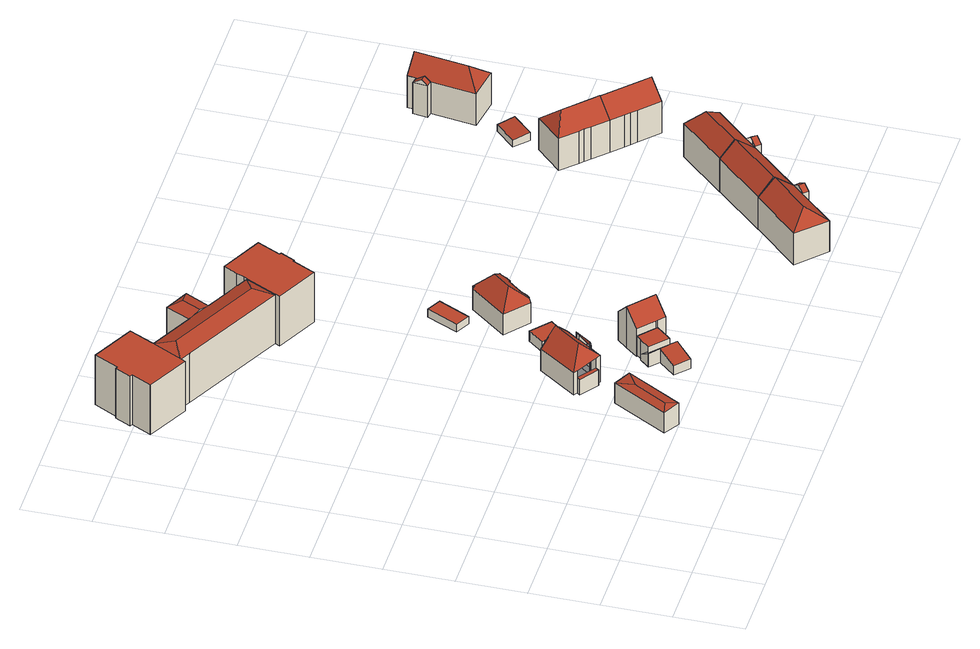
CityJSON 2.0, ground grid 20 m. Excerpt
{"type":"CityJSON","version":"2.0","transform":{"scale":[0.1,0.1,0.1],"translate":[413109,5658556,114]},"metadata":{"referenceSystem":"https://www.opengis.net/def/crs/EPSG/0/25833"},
"CityObjects":{
"building1":{"type":"Building","attributes":{"Dachtyp_tdc":"tdcHipRoof","Gemeindeschluessel":14612000,"Dachneigung":10.31,"QualitaetDacherkennung":40,"Geometrietyp2DReferenz":"3000","measuredHeight":7.63,"function":"31001_9998","roofType":"3200"},"geometry":[{"type":"Solid","lod":"2","boundaries":[[[[0,1,2,3]],[[1,4,5,2]],[[4,6,7,5]],[[6,0,3,7]],[[4,1,8]],[[0,6,9]],[[1,0,9,8]],[[6,4,8,9]],[[3,2,5,7]]]],"semantics":{"surfaces":[{"type":"WallSurface"},{"type":"RoofSurface"},{"type":"GroundSurface"}],"values":[[0,0,0,0,1,1,1,1,2]]}}]},
"building2":{"type":"Building","attributes":{"Gemeindeschluessel":14612000,"Geometrietyp2DReferenz":"3000","function":"31001_9998","roofType":"9999"},"children":["building2-1","building2-2","building2-3","building2-4"]},
"building2-1":{"type":"BuildingPart","attributes":{"Dachtyp_tdc":"tdcPolyFlatRoof","Dachneigung":6.1,"QualitaetDacherkennung":54,"Geometrietyp2DReferenz":"3000","measuredHeight":5.29,"roofType":"2100"},"parents":["building2"],"geometry":[{"type":"MultiSurface","lod":"2","boundaries":[[[10,11,12,13]],[[14,15,16,17]],[[15,10,13,16]],[[15,14,11,10]],[[13,12,17,16]]],"semantics":{"surfaces":[{"type":"WallSurface"},{"type":"RoofSurface"},{"type":"GroundSurface"}],"values":[0,0,0,1,2]}}]},
"building2-2":{"type":"BuildingPart","attributes":{"Dachtyp_tdc":"tdcPolyFlatRoof","Dachneigung":42.93,"QualitaetDacherkennung":38,"Geometrietyp2DReferenz":"3000","measuredHeight":9.34,"roofType":"2100"},"parents":["building2"],"geometry":[{"type":"MultiSurface","lod":"2","boundaries":[[[18,19,20,21]],[[22,23,24,25]],[[23,18,21,24]],[[23,22,26,19,18]],[[21,20,27,25,24]]],"semantics":{"surfaces":[{"type":"WallSurface"},{"type":"RoofSurface"},{"type":"GroundSurface"}],"values":[0,0,0,1,2]}}]},
"building2-3":{"type":"BuildingPart","attributes":{"Dachtyp_tdc":"tdcPolyFlatRoof","Dachneigung":59.51,"QualitaetDacherkennung":52,"Geometrietyp2DReferenz":"3000","measuredHeight":10.71,"roofType":"2100"},"parents":["building2"],"geometry":[{"type":"MultiSurface","lod":"2","boundaries":[[[28,29,30,31,32]],[[33,34,35,36]],[[34,37,38,35]],[[37,39,40,38]],[[39,41,42,40]],[[41,28,32,42]],[[41,39,37,34,33,29,28]],[[32,31,35,36,35,38,40,42]]],"semantics":{"surfaces":[{"type":"WallSurface"},{"type":"RoofSurface"},{"type":"GroundSurface"}],"values":[0,0,0,0,0,0,1,2]}}]},
"building2-4":{"type":"BuildingPart","attributes":{"Dachtyp_tdc":"tdcHipAndGableRoof","Dachneigung":45.87,"QualitaetDacherkennung":61,"Geometrietyp2DReferenz":"3000","measuredHeight":12.65,"roofType":"5000"},"parents":["building2"],"geometry":[{"type":"MultiSurface","lod":"2","boundaries":[[[43,20,19]],[[43,44,45,20]],[[44,46,36,45]],[[30,47,48,31]],[[47,49,17,48]],[[49,50,14,17]],[[51,12,11]],[[51,52,53,12]],[[52,54,55,53]],[[54,56,25,55]],[[56,22,25]],[[52,51,50,49,47,57]],[[47,30,58,46,44,43,59,57]],[[59,56,54,52,57]],[[27,20,45,36,35,31,48,17,12,53,55,25]]],"semantics":{"surfaces":[{"type":"WallSurface"},{"type":"RoofSurface"},{"type":"GroundSurface"}],"values":[0,0,0,0,0,0,0,0,0,0,0,1,1,1,2]}}]},
"building3":{"type":"Building","attributes":{"Gemeindeschluessel":14612000,"Geometrietyp2DReferenz":"3000","function":"31001_9998","roofType":"9999"},"children":["building3-1","building3-2","building3-3","building3-4","building3-5"]},
"building3-1":{"type":"BuildingPart","attributes":{"Dachtyp_tdc":"tdcHipRoof","Dachneigung":17.98,"QualitaetDacherkennung":84,"Geometrietyp2DReferenz":"3000","measuredHeight":18.03,"roofType":"3200"},"parents":["building3"],"geometry":[{"type":"MultiSurface","lod":"2","boundaries":[[[60,61,62,63]],[[64,65,66,67]],[[65,68,69,66]],[[68,70,69]],[[71,72,73,74]],[[71,75,76,72]],[[75,77,76]],[[78,79,80]],[[78,81,82,79]],[[83,84,85,86]],[[84,87,88,85]],[[87,60,63,88]],[[83,81,89]],[[64,90,91]],[[81,78,75,71,92,93,68,65,64,91,89]],[[90,61,60,87,84,83,89,91]],[[63,62,94,67,66,69,72,76,79,82,86,85,88]]],"semantics":{"surfaces":[{"type":"WallSurface"},{"type":"RoofSurface"},{"type":"GroundSurface"}],"values":[0,0,0,0,0,0,0,0,0,0,0,0,1,1,1,1,2]}}]},
"building3-2":{"type":"BuildingPart","attributes":{"Dachtyp_tdc":"tdcHipAndGableRoof","Dachneigung":14.85,"QualitaetDacherkennung":86,"Geometrietyp2DReferenz":"3000","measuredHeight":17.2,"roofType":"5000"},"parents":["building3"],"geometry":[{"type":"MultiSurface","lod":"2","boundaries":[[[70,95,96,69]],[[95,97,98,96]],[[97,73,72,98]],[[99,95,100]],[[95,70,93,101,100]],[[74,99,100,101,92]],[[97,99,74,73]],[[95,99,97]],[[96,98,72,69]]],"semantics":{"surfaces":[{"type":"WallSurface"},{"type":"RoofSurface"},{"type":"GroundSurface"}],"values":[0,0,0,1,1,1,0,0,2]}}]},
"building3-3":{"type":"BuildingPart","attributes":{"Dachtyp_tdc":"tdcPolyFlatRoof","Dachneigung":0,"QualitaetDacherkennung":51,"Geometrietyp2DReferenz":"3000","measuredHeight":16.69,"roofType":"1000"},"parents":["building3"],"geometry":[{"type":"MultiSurface","lod":"2","boundaries":[[[102,103,66,104]],[[103,105,64,67,66]],[[106,107,108,62,61]],[[107,109,110,108]],[[109,111,112,110]],[[111,113,114,112]],[[113,115,116,114]],[[115,117,118,116]],[[117,119,120,118]],[[119,102,104,120]],[[119,117,115,113,111,109,107,106,105,103,102]],[[104,66,67,94,62,108,110,112,114,116,118,120]]],"semantics":{"surfaces":[{"type":"WallSurface"},{"type":"RoofSurface"},{"type":"GroundSurface"}],"values":[0,0,0,0,0,0,0,0,0,0,1,2]}}]},
"building3-4":{"type":"BuildingPart","attributes":{"Dachtyp_tdc":"tdcFreeFormRoof","Dachneigung":57.47,"QualitaetDacherkennung":13,"Geometrietyp2DReferenz":"3000","measuredHeight":8.88,"roofType":"5000"},"parents":["building3"],"geometry":[{"type":"MultiSurface","lod":"2","boundaries":[[[77,121,122,76]],[[121,123,124,122]],[[123,125,126,124]],[[125,80,79,126]],[[127,80,125,123]],[[128,127,123,121]],[[127,128,77,80]],[[77,128,121]],[[122,124,126,79,76]]],"semantics":{"surfaces":[{"type":"WallSurface"},{"type":"RoofSurface"},{"type":"GroundSurface"}],"values":[0,0,0,0,1,1,1,0,2]}}]},
"building3-5":{"type":"BuildingPart","attributes":{"Dachtyp_tdc":"tdcPolyFlatRoof","Dachneigung":0,"QualitaetDacherkennung":64,"Geometrietyp2DReferenz":"3000","measuredHeight":16.69,"roofType":"1000"},"parents":["building3"],"geometry":[{"type":"MultiSurface","lod":"2","boundaries":[[[129,130,131,132]],[[130,133,83,86,131]],[[134,82,81]],[[134,135,136,82]],[[135,137,138,136]],[[137,139,140,138]],[[139,141,142,140]],[[141,143,144,142]],[[143,145,146,144]],[[145,147,148,146]],[[147,149,150,148]],[[149,151,152,150]],[[151,153,154,152]],[[153,155,156,154]],[[155,157,158,156]],[[157,129,132,158]],[[157,155,153,151,149,147,145,143,141,139,137,135,134,133,130,129]],[[132,131,86,82,136,138,140,142,144,146,148,150,152,154,156,158]]],"semantics":{"surfaces":[{"type":"WallSurface"},{"type":"RoofSurface"},{"type":"GroundSurface"}],"values":[0,0,0,0,0,0,0,0,0,0,0,0,0,0,0,0,1,2]}}]},
"building4":{"type":"Building","attributes":{"Dachtyp_tdc":"tdcPolyFlatRoof","Gemeindeschluessel":14612000,"Dachneigung":0,"QualitaetDacherkennung":83,"Geometrietyp2DReferenz":"3000","measuredHeight":3.27,"function":"31001_9998","roofType":"1000"},"geometry":[{"type":"Solid","lod":"2","boundaries":[[[[159,160,161,162]],[[160,163,164,161]],[[165,159,162,166]],[[165,163,160,159]],[[162,161,164,166]],[[163,165,166,164]]]],"semantics":{"surfaces":[{"type":"WallSurface"},{"type":"RoofSurface"},{"type":"GroundSurface"}],"values":[[0,0,0,1,2,0]]}}]},
"building5":{"type":"Building","attributes":{"Dachtyp_tdc":"tdcFreeFormRoof","Gemeindeschluessel":14612000,"Dachneigung":12.67,"QualitaetDacherkennung":25,"Geometrietyp2DReferenz":"3000","measuredHeight":4.72,"function":"31001_9998","roofType":"5000"},"geometry":[{"type":"Solid","lod":"2","boundaries":[[[[167,168,169,170]],[[168,171,172,169]],[[171,173,174,172]],[[173,175,176,174]],[[175,177,178,176]],[[177,179,180,178]],[[179,181,182,180]],[[181,183,184,182]],[[167,183,185,186,179,177,175,173,171,168]],[[181,186,185]],[[181,179,186]],[[183,181,185]],[[184,170,169,172,174,176,178,180,182]],[[183,167,170,184]]]],"semantics":{"surfaces":[{"type":"WallSurface"},{"type":"RoofSurface"},{"type":"GroundSurface"}],"values":[[0,0,0,0,0,0,0,0,1,1,0,0,2,0]]}}]},
"building6":{"type":"Building","attributes":{"Dachtyp_tdc":"tdcPolyFlatRoof","Gemeindeschluessel":14612000,"Dachneigung":2.56,"QualitaetDacherkennung":66,"Geometrietyp2DReferenz":"3000","measuredHeight":2.59,"function":"31001_9998","roofType":"2100"},"geometry":[{"type":"Solid","lod":"2","boundaries":[[[[187,188,189,190]],[[188,191,192,189]],[[191,193,194,192]],[[193,187,190,194]],[[193,191,188,187]],[[190,189,192,194]]]],"semantics":{"surfaces":[{"type":"WallSurface"},{"type":"RoofSurface"},{"type":"GroundSurface"}],"values":[[0,0,0,0,1,2]]}}]},
"building7":{"type":"Building","attributes":{"Dachtyp_tdc":"tdcFreeFormRoof","Gemeindeschluessel":14612000,"Dachneigung":43.45,"QualitaetDacherkennung":57,"Geometrietyp2DReferenz":"3000","measuredHeight":11.63,"function":"31001_9998","roofType":"5000"},"geometry":[{"type":"Solid","lod":"2","boundaries":[[[[195,196,197,198]],[[196,199,200,197]],[[199,201,202,200]],[[201,203,204,202]],[[203,205,206,204]],[[205,207,208,206]],[[207,209,210,208]],[[209,211,212,210]],[[211,213,214,212]],[[213,215,216,214]],[[215,217,218,216]],[[217,219,220,218]],[[219,221,222,220]],[[221,223,224,222]],[[223,225,226,224]],[[225,195,198,226]],[[227,228,199,196,195,229]],[[219,230,231,221]],[[227,229,225,223,221,231]],[[211,209,207,205,203,201,228,227,231,230,217,215,213]],[[195,225,229]],[[201,199,228]],[[219,217,230]],[[198,197,200,202,204,206,208,210,212,214,216,218,220,222,224,226]]]],"semantics":{"surfaces":[{"type":"WallSurface"},{"type":"RoofSurface"},{"type":"GroundSurface"}],"values":[[0,0,0,0,0,0,0,0,0,0,0,0,0,0,0,0,1,1,1,1,0,0,0,2]]}}]},
"building8":{"type":"Building","attributes":{"Dachtyp_tdc":"tdcPolyFlatRoof","Gemeindeschluessel":14612000,"Dachneigung":0,"QualitaetDacherkennung":65,"Geometrietyp2DReferenz":"3000","measuredHeight":6.32,"function":"31001_9998","roofType":"1000"},"geometry":[{"type":"Solid","lod":"2","boundaries":[[[[232,233,234,235]],[[233,236,237,234]],[[236,238,239,237]],[[238,240,241,239]],[[240,242,243,241]],[[242,244,245,243]],[[244,232,235,245]],[[244,242,240,238,236,233,232]],[[235,234,237,239,241,243,245]]]],"semantics":{"surfaces":[{"type":"WallSurface"},{"type":"RoofSurface"},{"type":"GroundSurface"}],"values":[[0,0,0,0,0,0,0,1,2]]}}]},
"building9":{"type":"Building","attributes":{"Dachtyp_tdc":"tdcGableRoof","Gemeindeschluessel":14612000,"Dachneigung":46.07,"QualitaetDacherkennung":78,"Geometrietyp2DReferenz":"3000","measuredHeight":14.06,"function":"31001_9998","roofType":"3100"},"geometry":[{"type":"Solid","lod":"2","boundaries":[[[[246,247,248,249]],[[250,251,252,253]],[[253,254,255,247,246,256,250]],[[248,257,258,259,260,261,262,263,249]],[[247,255,257,248]],[[255,254,258,257]],[[254,253,259,258]],[[253,252,260,259]],[[252,251,261,260]],[[251,250,262,261]],[[250,256,263,262]],[[256,246,249,263]]]],"semantics":{"surfaces":[{"type":"WallSurface"},{"type":"RoofSurface"},{"type":"GroundSurface"}],"values":[[0,1,1,2,0,0,0,0,0,0,0,0]]}}]},
"building10":{"type":"Building","attributes":{"Gemeindeschluessel":14612000,"Geometrietyp2DReferenz":"3000","function":"31001_9998","roofType":"9999"},"children":["building10-1","building10-2"]},
"building10-1":{"type":"BuildingPart","attributes":{"Dachtyp_tdc":"tdcHipAndGableRoof","Dachneigung":41,"QualitaetDacherkennung":72,"Geometrietyp2DReferenz":"3000","measuredHeight":15.27,"roofType":"5000"},"parents":["building10"],"geometry":[{"type":"MultiSurface","lod":"2","boundaries":[[[264,265,266,267,268]],[[269,270,271]],[[270,272,273,271]],[[272,274,275,273]],[[274,276,277,275]],[[276,278,279,277]],[[278,264,268,279]],[[274,272,280]],[[272,270,269,281,265,264,278,280]],[[278,276,274,280]],[[268,267,271,273,275,277,279]]],"semantics":{"surfaces":[{"type":"WallSurface"},{"type":"RoofSurface"},{"type":"GroundSurface"}],"values":[0,0,0,0,0,0,0,1,1,1,2]}}]},
"building10-2":{"type":"BuildingPart","attributes":{"Dachtyp_tdc":"tdcGableRoof","Dachneigung":33.01,"QualitaetDacherkennung":75,"Geometrietyp2DReferenz":"3000","measuredHeight":11.8,"roofType":"3100"},"parents":["building10"],"geometry":[{"type":"MultiSurface","lod":"2","boundaries":[[[266,282,283,267]],[[282,284,285,283]],[[284,286,269,271,285]],[[284,282,287]],[[266,281,286,288]],[[282,266,288,287]],[[286,284,287,288]],[[267,283,285,271]]],"semantics":{"surfaces":[{"type":"WallSurface"},{"type":"RoofSurface"},{"type":"GroundSurface"}],"values":[0,0,0,0,0,1,1,2]}}]},
"building11":{"type":"Building","attributes":{"Dachtyp_tdc":"tdcFreeFormRoof","Gemeindeschluessel":14612000,"Dachneigung":41.04,"QualitaetDacherkennung":72,"Geometrietyp2DReferenz":"3000","measuredHeight":15.53,"function":"31001_9998","roofType":"5000"},"geometry":[{"type":"Solid","lod":"2","boundaries":[[[[289,290,291,292]],[[290,293,294,291]],[[293,295,296,294]],[[295,297,298,296]],[[297,289,292,298]],[[299,300,293,290]],[[297,295,300,299,289]],[[290,289,299]],[[295,293,300]],[[292,291,294,296,298]]]],"semantics":{"surfaces":[{"type":"WallSurface"},{"type":"RoofSurface"},{"type":"GroundSurface"}],"values":[[0,0,0,0,0,1,1,0,0,2]]}}]},
"building12":{"type":"Building","attributes":{"Gemeindeschluessel":14612000,"Geometrietyp2DReferenz":"3000","function":"31001_9998","roofType":"9999"},"children":["building12-1","building12-2"]},
"building12-1":{"type":"BuildingPart","attributes":{"Dachtyp_tdc":"tdcGableRoof","Dachneigung":36.81,"QualitaetDacherkennung":65,"Geometrietyp2DReferenz":"3000","measuredHeight":12.15,"roofType":"3100"},"parents":["building12"],"geometry":[{"type":"MultiSurface","lod":"2","boundaries":[[[301,302,303,304,305]],[[306,307,308,309]],[[309,302,301,306]],[[310,311,312,313,305,304]],[[308,311,314]],[[308,307,312,311]],[[307,306,313,312]],[[306,301,305,313]]],"semantics":{"surfaces":[{"type":"WallSurface"},{"type":"RoofSurface"},{"type":"GroundSurface"}],"values":[0,1,1,2,0,0,0,0]}}]},
"building12-2":{"type":"BuildingPart","attributes":{"Dachtyp_tdc":"tdcHipAndGableRoof","Dachneigung":40.17,"QualitaetDacherkennung":72,"Geometrietyp2DReferenz":"3000","measuredHeight":15.55,"roofType":"5000"},"parents":["building12"],"geometry":[{"type":"MultiSurface","lod":"2","boundaries":[[[303,315,316,304]],[[315,317,318,316]],[[317,319,320,318]],[[319,321,322,320]],[[321,314,311,322]],[[321,319,323]],[[319,317,315,323]],[[315,303,324,314,321,323]],[[304,316,318,320,322,311,310]]],"semantics":{"surfaces":[{"type":"WallSurface"},{"type":"RoofSurface"},{"type":"GroundSurface"}],"values":[0,0,0,0,0,1,1,1,2]}}]},
"building13":{"type":"Building","attributes":{"Dachtyp_tdc":"tdcFreeFormRoof","Gemeindeschluessel":14612000,"Dachneigung":42.7,"QualitaetDacherkennung":77,"Geometrietyp2DReferenz":"3000","measuredHeight":15.56,"function":"31001_9998","roofType":"5000"},"geometry":[{"type":"Solid","lod":"2","boundaries":[[[[325,326,327,328]],[[326,329,330,327]],[[329,331,332,330]],[[331,333,334,332]],[[333,335,336,334]],[[335,337,338,336]],[[337,325,328,338]],[[339,335,333]],[[326,325,340,339,333,331,329]],[[340,337,335,339]],[[325,337,340]],[[328,327,330,332,334,336,338]]]],"semantics":{"surfaces":[{"type":"WallSurface"},{"type":"RoofSurface"},{"type":"GroundSurface"}],"values":[[0,0,0,0,0,0,0,1,1,1,0,2]]}}]},
"building14":{"type":"Building","attributes":{"Dachtyp_tdc":"tdcPolyFlatRoof","Gemeindeschluessel":14612000,"Dachneigung":5.83,"QualitaetDacherkennung":82,"Geometrietyp2DReferenz":"3000","measuredHeight":2.84,"function":"31001_9998","roofType":"2100"},"geometry":[{"type":"Solid","lod":"2","boundaries":[[[[341,342,343,344]],[[342,345,346,343]],[[345,347,348,346]],[[347,341,344,348]],[[347,345,342,341]],[[344,343,346,348]]]],"semantics":{"surfaces":[{"type":"WallSurface"},{"type":"RoofSurface"},{"type":"GroundSurface"}],"values":[[0,0,0,0,1,2]]}}]},
"building15":{"type":"Building","attributes":{"Dachtyp_tdc":"tdcGableRoof","Gemeindeschluessel":14612000,"Dachneigung":42.52,"QualitaetDacherkennung":76,"Geometrietyp2DReferenz":"3000","measuredHeight":15.49,"function":"31001_9998","roofType":"3100"},"geometry":[{"type":"Solid","lod":"2","boundaries":[[[[349,350,351,352]],[[350,353,328,351]],[[353,354,355,328]],[[354,337,338,355]],[[337,356,357,338]],[[356,358,359,357]],[[358,360,361,359]],[[360,362,363,361]],[[362,349,352,363]],[[358,356,337,354]],[[354,353,350,349,362,360,358]],[[352,351,328,355,338,357,359,361,363]]]],"semantics":{"surfaces":[{"type":"WallSurface"},{"type":"RoofSurface"},{"type":"GroundSurface"}],"values":[[0,0,0,0,0,0,0,0,0,1,1,2]]}}]},
"building16":{"type":"Building","attributes":{"Gemeindeschluessel":14612000,"Geometrietyp2DReferenz":"3000","function":"31001_9998","roofType":"9999"},"children":["building16-1","building16-2"]},
"building16-1":{"type":"BuildingPart","attributes":{"Dachtyp_tdc":"tdcGableRoof","Dachneigung":33.37,"QualitaetDacherkennung":85,"Geometrietyp2DReferenz":"3000","measuredHeight":12.07,"roofType":"3100"},"parents":["building16"],"geometry":[{"type":"MultiSurface","lod":"2","boundaries":[[[364,365,366,367,368]],[[365,369,370,366]],[[369,371,372,370]],[[369,365,373]],[[364,374,371,375]],[[365,364,375,373]],[[371,369,373,375]],[[367,366,370,372]]],"semantics":{"surfaces":[{"type":"WallSurface"},{"type":"RoofSurface"},{"type":"GroundSurface"}],"values":[0,0,0,0,0,1,1,2]}}]},
"building16-2":{"type":"BuildingPart","attributes":{"Dachtyp_tdc":"tdcHipAndGableRoof","Dachneigung":43.27,"QualitaetDacherkennung":88,"Geometrietyp2DReferenz":"3000","measuredHeight":15.4,"roofType":"5000"},"parents":["building16"],"geometry":[{"type":"MultiSurface","lod":"2","boundaries":[[[376,377,378,379]],[[377,368,367,378]],[[380,381,382,372,371]],[[381,383,384,382]],[[383,376,379,384]],[[385,376,386]],[[383,387,386,376]],[[364,385,386,387,388,389]],[[377,385,364,368]],[[368,364,389,380,374]],[[380,389,388,381]],[[381,388,387,383]],[[376,385,377]],[[379,378,367,372,382,384]]],"semantics":{"surfaces":[{"type":"WallSurface"},{"type":"RoofSurface"},{"type":"GroundSurface"}],"values":[0,0,0,0,0,1,1,1,0,0,0,0,0,2]}}]}
},
"vertices":[
[507,310,234],[414,149,234],[414,149,163],[507,310,163],[367,176,230],[367,176,163],[459,337,230],[459,337,163],[400,183,239],[456,281,239],
[431,427,244],[437,435,245],[437,435,193],[431,427,193],[490,397,245],[484,389,244],[484,389,193],[490,397,193],
[570,527,272],[561,515,286],[561,515,193],[570,527,193],[528,539,286],[536,551,272],[536,551,193],[528,539,193],[549,524,286],[549,524,193],
[530,423,292],[526,425,300],[526,425,281],[526,425,193],[530,423,193],[558,471,300],[556,467,300],[556,467,193],[558,471,193],[559,464,292],[559,464,193],[562,442,266],[562,442,193],[552,427,266],[552,427,193],
[561,515,304],[580,501,281],[580,501,193],[558,471,281],[500,389,281],[500,389,193],[490,397,278],[490,397,279],[437,435,268],[427,442,266],[427,442,193],[507,554,265],[507,554,193],[528,539,293],[492,445,319],[556,467,281],[549,524,319],
[134,1439,324],[129,1432,322],[129,1432,163],[134,1439,163],[182,1537,327],[182,1536,327],[182,1536,163],[182,1537,163],[314,1470,327],[314,1470,163],[314,1470,324],[382,1436,327],[382,1436,163],[382,1436,324],[382,1436,326],[456,1399,327],[456,1399,163],[456,1399,235],[488,1383,327],[488,1383,163],[488,1383,235],[518,1368,327],[518,1368,163],[473,1277,327],[168,1430,327],[168,1430,163],[473,1277,163],[137,1446,327],[137,1446,163],[463,1339,343],[136,1446,327],[191,1475,343],[377,1438,327],[322,1466,327],[136,1446,163],
[349,1542,324],[349,1542,163],[418,1507,324],[418,1507,163],[418,1507,326],[376,1505,335],[350,1452,335],
[218,1607,330],[182,1536,330],[218,1607,163],[182,1537,330],[129,1432,330],[5,1494,330],[5,1494,163],[6,1496,330],[6,1496,163],[35,1553,330],[35,1553,163],[28,1557,330],[28,1557,163],[51,1603,330],[51,1603,163],[57,1600,330],[57,1600,163],[93,1670,330],[93,1670,163],
[465,1418,235],[465,1418,163],[498,1402,235],[498,1402,163],[492,1391,235],[492,1391,163],[483,1397,252],[461,1409,252],
[465,1262,330],[466,1263,330],[466,1263,163],[465,1262,163],[473,1277,330],[518,1368,330],[522,1376,330],[522,1376,163],[533,1399,330],[533,1399,163],[553,1439,330],[553,1439,163],[676,1378,330],[676,1378,163],[643,1311,330],[643,1311,163],[648,1308,330],[648,1308,163],[628,1268,330],[628,1268,163],[627,1266,330],[627,1266,163],[623,1268,330],[623,1268,163],[601,1224,330],[601,1224,163],[593,1207,330],[593,1207,163],[590,1201,330],[590,1201,163],
[675,569,228],[636,525,228],[636,525,195],[675,569,195],[582,571,228],[582,571,195],[620,616,228],[620,616,195],
[822,284,98],[823,285,98],[823,285,52],[822,284,52],[841,268,98],[841,268,52],[794,218,83],[794,218,52],[754,254,83],[754,254,52],[798,303,97],[798,303,52],[770,328,97],[770,328,52],[795,356,71],[795,356,52],[771,329,98],[771,329,52],[775,333,99],[774,333,99],
[632,787,233],[589,808,235],[589,808,209],[632,787,209],[633,900,235],[633,900,209],[677,879,233],[677,879,209],
[708,796,277],[754,758,277],[754,758,208],[708,796,208],[748,751,287],[748,751,208],[767,736,286],[767,736,208],[764,732,286],[764,732,208],[765,718,277],[765,718,208],[756,706,277],[756,706,208],[741,704,286],[741,704,208],[708,663,285],[708,663,208],[709,648,276],[709,648,208],[700,638,276],[700,638,208],[687,636,285],[687,636,208],[680,628,276],[680,628,208],[610,686,277],[610,686,208],[697,793,277],[697,793,208],[702,789,283],[702,789,208],[716,737,324],[767,737,287],[705,792,283],[685,634,285],[676,688,324],
[822,284,119],[771,329,119],[771,329,56],[822,284,56],[795,356,119],[795,356,56],[808,371,119],[808,371,56],[856,330,119],[856,330,56],[859,327,119],[859,327,56],[823,285,119],[823,285,56],
[878,310,143],[859,327,143],[859,327,50],[878,310,50],[908,345,190],[935,376,146],[865,437,146],[838,406,190],[808,371,143],[856,330,143],[907,344,189],[856,330,50],[808,371,50],[838,406,50],[865,437,50],[935,376,50],[908,345,50],[907,344,50],
[1556,144,114],[1559,141,111],[1559,141,110],[1559,141,9],[1556,144,9],[1527,107,111],[1527,107,110],[1527,107,9],[1433,8,111],[1433,8,9],[1352,85,115],[1352,85,9],[1478,217,115],[1478,217,9],[1516,181,162],[1516,181,9],[1413,73,162],[1552,134,111],
[1573,128,110],[1573,128,9],[1541,94,113],[1541,94,9],[1527,107,113],[1555,109,127],[1541,122,127],
[1556,144,113],[1478,217,117],[1478,217,7],[1556,144,7],[1610,358,117],[1610,358,7],[1692,282,108],[1692,282,7],[1559,141,109],[1559,141,7],[1514,183,163],[1646,324,163],
[1705,269,112],[1692,282,112],[1692,282,107],[1692,282,6],[1705,269,6],[1720,285,128],[1735,302,111],[1722,314,111],[1707,298,128],[1707,298,6],[1722,314,6],[1735,302,6],[1720,285,6],[1722,314,107],
[1645,326,162],[1645,326,6],[1610,358,118],[1610,358,6],[1734,490,117],[1734,490,6],[1816,413,107],[1816,413,6],[1744,431,162],[1707,298,107],
[1702,686,112],[1662,726,112],[1662,726,4],[1702,686,4],[1647,741,112],[1647,741,4],[1635,752,112],[1635,752,4],[1591,796,112],[1591,796,4],[1665,872,109],[1665,872,4],[1777,762,109],[1777,762,4],[1652,808,160],[1739,723,160],
[1696,903,32],[1657,941,26],[1657,941,4],[1696,903,4],[1713,999,26],[1713,999,4],[1752,961,32],[1752,961,4],
[1747,642,111],[1735,654,111],[1735,654,4],[1747,642,4],[1702,686,111],[1739,723,159],[1739,723,4],[1892,650,109],[1892,650,4],[1854,611,159],[1854,611,4],[1818,574,111],[1818,574,4],[1764,625,111],[1764,625,4],
[1743,1190,109],[1724,1193,109],[1724,1193,2],[1743,1190,2],[1743,1190,108],[1731,1236,106],[1731,1236,2],[1749,1233,106],[1749,1233,2],[1727,1211,123],[1744,1201,108],[1746,1208,123],
[1822,1045,108],[1724,1060,108],[1724,1060,2],[1822,1045,2],[1749,1233,108],[1753,1258,108],[1753,1258,2],[1851,1243,108],[1851,1243,2],[1724,1060,109],[1777,1094,156],[1801,1251,156],[1753,1258,109],[1749,1233,109]
]}
